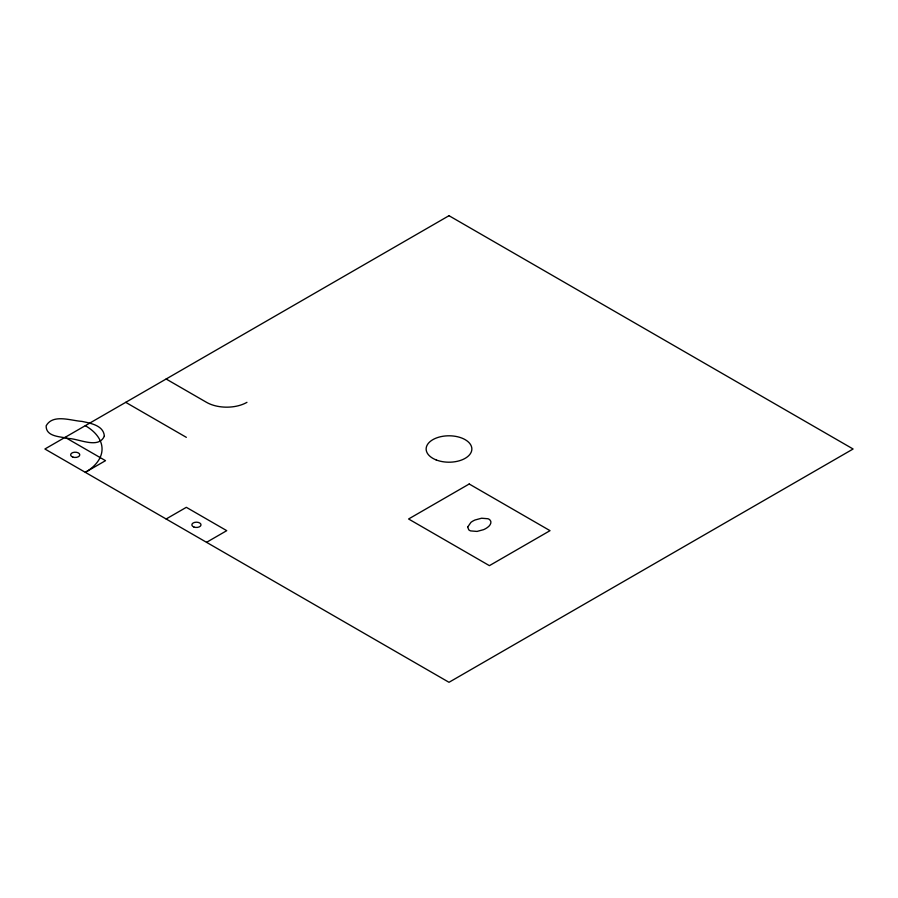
<?xml version="1.0" encoding="UTF-8"?>
<svg xmlns="http://www.w3.org/2000/svg" width="898" height="898" viewBox="0 0 898 898"><rect width="100%" height="100%" fill="white"/><g stroke="black" fill="none" stroke-linecap="round" stroke-linejoin="round"><path stroke-width="1.35" d="M166.13 518.988L186.335 507.325L226.745 530.662L206.54 542.325M166.13 379.012L206.54 402.338A28.579 16.501 0 0 0 246.95 402.338M125.72 402.338L186.335 437.337M65.105 437.337L105.515 460.663L85.31 472.326A57.146 32.99 0 0 0 85.31 425.674M467.667 527.07L468.79 529.831A6.14 3.547 0 0 0 470.631 530.898L477.018 531.425L483.562 529.663A20.385 11.775 0 0 0 487.681 527.283C489.949 525.779 492.418 522.131 489.825 519.819A6.14 3.547 0 0 0 487.984 518.752L481.597 518.225L475.053 519.987A20.385 11.775 0 0 0 470.934 522.367L467.667 527.07M104.348 436.125C98.623 449.337 79.08 438.695 68.472 438.505C60.761 436.45 45.832 437.068 46.157 425.82C52.836 413.675 70.897 420.691 81.943 421.398C90.395 423.205 103.596 425.338 104.348 436.125M449 215.7L44.9 449L449 682.3L853.1 449L449 215.7M469.205 484L408.59 518.988L489.41 565.65L550.025 530.662L469.205 484M436.192 459.933A22.854 13.201 0 0 0 471.798 449.943A22.854 13.201 0 0 0 439.01 437.124A22.854 13.201 0 0 0 436.192 459.933M193.878 527.014A4.569 2.638 0 0 0 200.995 525.016A4.569 2.638 0 0 0 194.439 522.445A4.569 2.638 0 0 0 193.878 527.014M72.918 457.116A4.569 2.638 0 0 0 79.776 454.837A4.569 2.638 0 0 0 72.918 452.547A4.569 2.638 0 0 0 72.918 457.116"/></g></svg>
